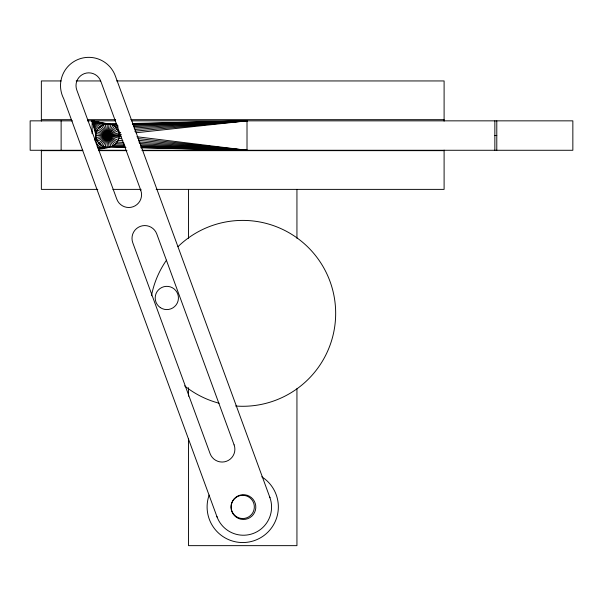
<?xml version="1.0" encoding="UTF-8"?>
<svg xmlns="http://www.w3.org/2000/svg" width="603" height="603" viewBox="0 0 603 603"><rect width="100%" height="100%" fill="white"/><g stroke="black" fill="none" stroke-linecap="round" stroke-linejoin="round"><path stroke-width="0.9" d="M98.364 149.099C106.543 148.632 119.379 146.273 119.221 135.562C119.288 129.886 114.713 124.685 109.075 124.037L92.108 120.849L92.108 133.723M125.967 147.479L109.075 147.087C101.651 148.27 94.656 140.966 96.148 133.602C97.573 123.962 108.849 122.884 116.583 123.864M109.075 124.037L107.598 135.562L107.108 147.17L98.289 149.001M94.844 139.888L95.983 135.562L92.108 120.849L107.108 123.954L107.598 135.562L109.075 147.087M95.07 140.929L96.148 137.529L107.598 135.562L120.713 132.464M95.598 141.939L96.646 139.436L107.598 135.562L118.188 130.776M96.118 143.491L97.46 141.23L107.598 135.562L117.223 129.057M96.804 144.886L115.987 127.527L117.856 127.429M97.083 146.461L99.925 144.283L107.598 135.562L114.51 126.223L118.271 126.072M97.596 147.464L101.508 145.459L107.598 135.562L112.829 125.19L117.525 125.04M98.116 148.157L103.271 146.341L107.598 135.562L111.005 124.452L116.628 124.308M98.199 148.707L105.156 146.921L107.598 135.562L105.156 124.203L92.108 120.849L96.148 133.602L107.598 135.562L121.045 136.745M121.045 134.379L107.598 135.562L96.646 131.695L92.108 120.849L103.271 124.783L107.598 135.562L111.005 146.672L125.07 147.042M135.969 132.773L247.011 120.849L247.011 150.275L140.981 147.825M134.748 131.175L247.011 120.849L132.532 123.494M134.989 129.479L247.011 120.849L132.577 123.879M134.032 127.994L247.011 120.849L132.539 124.55M133.768 126.615L247.011 120.849L133.301 125.462M61.114 80.945L41.358 80.945L41.358 121.143M76.174 80.945L100.641 80.945M116.635 80.945L444.102 80.945L444.102 121.143M41.358 119.673L71.471 119.673M87.465 119.673L115.693 119.673M130.753 119.673L444.102 119.673M72.398 120.849L30.15 120.849L30.15 150.275L82.724 150.275M87.42 120.849L115.58 120.849M131.537 120.849L572.85 120.849L572.85 150.275L141.863 150.275M95.983 135.562L119.221 135.562M494.852 135.562L496.789 135.562M98.681 150.275L125.906 150.275M41.358 150.652L82.762 150.652M98.756 150.652L126.984 150.652M142.986 150.652L444.102 150.652M97.814 189.38L41.358 189.38L41.358 150.117M112.874 189.38L141.102 189.38M156.154 189.38L444.102 189.38L444.102 150.117M141.019 147.464L247.011 150.275L245.165 149.928M125.032 146.333L112.829 145.934L107.598 135.562L101.508 125.673L92.108 120.849L97.46 129.894L107.598 135.562L118.188 140.348L122.854 140.71M140.981 146.846L247.011 150.275L136.904 136.753M124.844 145.323L114.51 144.901L107.598 135.562L99.925 126.841L92.108 120.849L98.56 128.266L107.598 135.562L117.223 142.067L123.758 142.481M140.823 145.971L247.011 150.275L137.838 138.554M124.414 144.034L115.987 143.604L107.598 135.562L121.648 138.75M140.318 144.841L247.011 150.275L138.486 140.295M139.632 143.484L247.011 150.275L138.728 141.931M121.045 134.808L119.175 134.575L119.175 136.549M269.737 497.068L269.971 497.709A28.16 28.16 0 0 1 253.117 533.512A28.16 28.16 0 0 1 217.103 517.088L216.869 516.447M269.971 497.709L115.354 75.978A28.273 28.273 0 0 0 77.433 59.72A28.273 28.273 0 0 0 63.684 98.621L217.103 517.088M496.789 120.849L496.789 150.275M494.852 120.849L494.852 150.275M296.94 189.38L296.94 238.26M296.94 388.664L296.94 545.647L188.513 545.647L188.513 438.487M188.513 189.38L188.513 238.26M188.513 387.721L188.513 396.186M61.129 120.849L61.129 150.275M177.953 246.695A92.937 92.937 0 0 1 330.112 281.691A92.937 92.937 0 0 1 235.652 406.015M219.1 403.226A92.937 92.937 0 0 1 184.586 385.852M151.466 295.749A92.937 92.937 0 0 1 166.511 260.157M261.777 476.815A35.63 35.63 0 0 1 274.177 523.668A35.63 35.63 0 0 1 228.379 539.534A35.63 35.63 0 0 1 209.135 495.055M140.778 190.322L100.799 81.277A12.776 12.776 0 0 0 84.382 73.619A12.776 12.776 0 0 0 76.807 90.073L116.786 199.118A12.776 12.776 0 0 0 133.18 206.723A12.776 12.776 0 0 0 140.778 190.322M234.1 444.863L156.772 233.956A12.776 12.776 0 0 0 140.378 226.351A12.776 12.776 0 0 0 132.781 242.753L210.108 453.66A12.776 12.776 0 0 0 226.502 461.265A12.776 12.776 0 0 0 234.1 444.863M160.292 307.575A11.615 11.615 0 0 0 178.405 298.802A11.615 11.615 0 0 0 161.755 287.503A11.615 11.615 0 0 0 160.292 307.575M236.459 517.329A12.392 12.392 0 0 0 255.778 507.982A12.392 12.392 0 0 0 238.027 495.922A12.392 12.392 0 0 0 236.459 517.329M236.09 516.454A11.615 11.615 0 0 0 254.3 507.907A11.615 11.615 0 0 0 237.793 496.405A11.615 11.615 0 0 0 236.09 516.454"/></g></svg>
